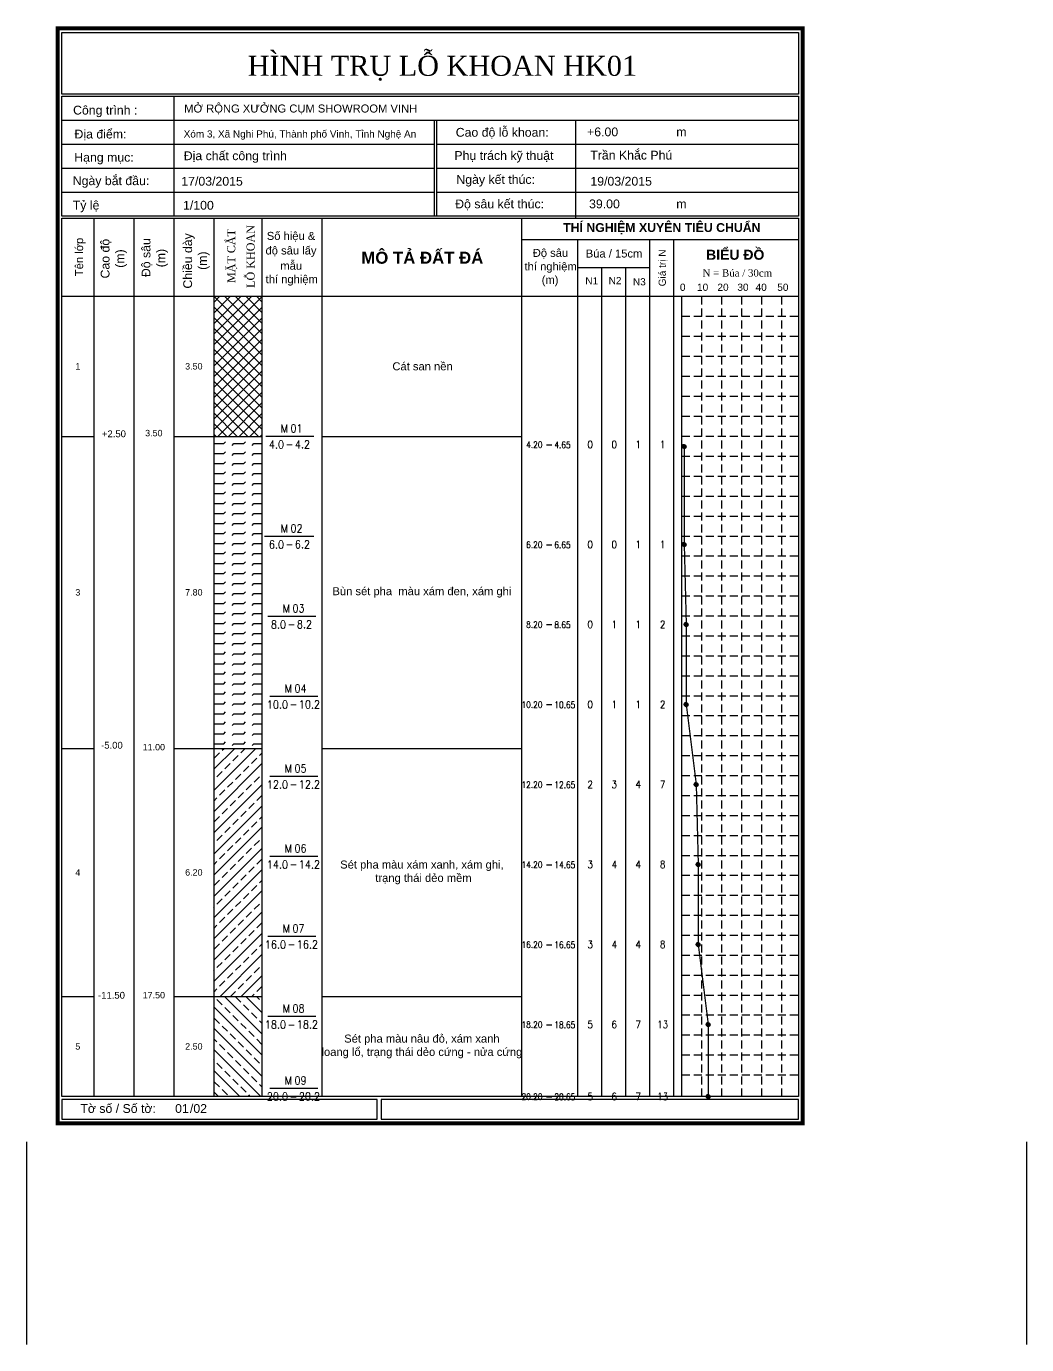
# Model space of a CAD drawing. Extents: x 66 to 2538, y 607 to 1038.
# Drawn here: x 1343.2 to 1593.2, y 609.8 to 939.3 of the extents above; entities that cross this region are included whole.
import ezdxf
from ezdxf.enums import TextEntityAlignment as Align

# ---------------------------------------------------------------- set-up
doc = ezdxf.new("R2010")
doc.units = 0
doc.header["$LTSCALE"] = 8
doc.header["$MEASUREMENT"] = 0
doc.linetypes.add('DASHED2', pattern=[0.375, 0.25, -0.125])
doc.layers.get('0').update_dxf_attribs({"linetype": 'CONTINUOUS'})
doc.layers.get('DEFPOINTS').update_dxf_attribs({"linetype": 'CONTINUOUS'})
for name, color, linetype in [('DUONG', 240, 'CONTINUOUS'), ('TEXT', 1, 'CONTINUOUS'), ('TO1', 2, 'CONTINUOUS')]:
    doc.layers.add(name, color=color, linetype=linetype)
doc.styles.add('ROMANS', font='romans.shx', dxfattribs={"width": 0.88, "height": 2})
doc.styles.get("Standard").update_dxf_attribs({"font": 'VNARIAL.ttf'})
doc.styles.add('VNARIAL', font='VNARIAL.ttf', dxfattribs={"height": 1.6})
doc.styles.add('VNARIALH', font='VHARIAL.ttf', dxfattribs={"height": 2.5})
doc.styles.add('VNTIMEH', font='VHTIME.ttf', dxfattribs={"height": 5})
doc.dimstyles.get("Standard").update_dxf_attribs({"dimtxt": 1.6, "dimasz": 0, "dimexe": 0.18, "dimexo": 0.0625, "dimgap": 0, "dimtad": 0, "dimtih": 1, "dimtoh": 1, "dimlfac": 0.1, "dimzin": 0, "dimdsep": 46, "dimtxsty": 'Standard', "dimblk1": 'NONE', "dimblk2": 'NONE', "dimsah": 1, "dimcen": 0, "dimse1": 1, "dimse2": 1, "dimsd1": 1, "dimsd2": 1, "dimclrd": 8, "dimclre": 8, "dimclrt": 6, "dimadec": 0, "dimazin": 0, "dimtfac": 1, "dimtdec": 4, "dimtofl": 0, "dimtmove": 0, "dimatfit": 3, "dimldrblk": 'NONE', "dimfxl": 1, "dimtolj": 1, "dimtzin": 0, "dimarcsym": 0})

# ---------------------------------------------------------------- blocks, each defined once
blk = doc.blocks.new('*D41')
at = {"layer": 'DEFPOINTS', "color": 0}
for p in [(1385.01, 871.82), (1385.01, 836.82), (1385.01, 836.82)]:
    blk.add_point(p, dxfattribs=at)
at = {"color": 6, "insert": (1385.01, 854.32), "char_height": 1.6, "attachment_point": 5}
blk.add_mtext('\\A1;3.50', dxfattribs=at)
blk = doc.blocks.new('_NONE')
at = {"color": 0, "linetype": 'ByBlock'}
blk.add_circle((0, 0), 0.25, dxfattribs=at)
blk = doc.blocks.new('Spt')
at = {"color": 6}
blk.add_line((6.16, 0), (7.52, 0), dxfattribs=at)
at = {"color": 6, "style": 'ROMANS', "width": 0.85}
blk.add_attdef('TU', text='', height=1.6, dxfattribs=at).set_placement((5.15, -0.01), align=Align.MIDDLE_RIGHT)
blk.add_attdef('DEN', text='', height=1.6, dxfattribs=at).set_placement((8.11, -0.04), align=Align.MIDDLE_LEFT)
at = {"color": 6, "style": 'ROMANS', "width": 0.88}
for tag, p in [('N1', (17.08, 0.05)), ('N2', (23.09, 0.05)), ('N3', (29.07, 0.05)), ('N', (35.18, 0.05))]:
    blk.add_attdef(tag, text='', height=1.8, dxfattribs=at).set_placement(p, align=Align.MIDDLE)
blk = doc.blocks.new('*D42')
at = {"layer": 'DEFPOINTS', "color": 0}
for p in [(1356.01, 871.82), (1356.01, 836.82), (1356.01, 836.82)]:
    blk.add_point(p, dxfattribs=at)
at = {"color": 6, "insert": (1356.01, 854.32), "char_height": 1.6, "attachment_point": 5}
blk.add_mtext('\\A1;1', dxfattribs=at)
blk = doc.blocks.new('*D43')
at = {"layer": 'DEFPOINTS', "color": 0}
for p in [(1356.01, 836.82), (1356.01, 836.82), (1356.01, 758.82)]:
    blk.add_point(p, dxfattribs=at)
at = {"color": 6, "insert": (1356.01, 797.82), "char_height": 1.6, "attachment_point": 5}
blk.add_mtext('\\A1;3', dxfattribs=at)
blk = doc.blocks.new('SAMPLE')
at = {"color": 1}
blk.add_line((-2, 0), (-14, 0), dxfattribs=at)
at = {"color": 6, "style": 'ROMANS', "width": 0.88}
for tag, p in [('SOHIEUMAU', (-7.85, 2)), ('DOSAUMAU2', (-6.76, -2))]:
    blk.add_attdef(tag, text='', height=2, dxfattribs=at).set_placement(p, align=Align.MIDDLE_LEFT)
blk.add_attdef('DOSAUMAU', text='', height=2, dxfattribs=at).set_placement((-9.48, -2.04), align=Align.MIDDLE_RIGHT)
at = {"layer": 'TO1', "color": 6, "style": 'ROMANS', "width": 0.88}
for s, p in [('M', (-9.38, 2)), ('-', (-8.08, -2))]:
    blk.add_text(s, height=2, dxfattribs=at).set_placement(p, align=Align.MIDDLE_CENTER)
blk = doc.blocks.new('*D44')
at = {"layer": 'DEFPOINTS', "color": 0}
for p in [(1385.01, 836.82), (1385.01, 758.82), (1385.01, 758.82)]:
    blk.add_point(p, dxfattribs=at)
at = {"color": 6, "insert": (1385.01, 797.82), "char_height": 1.6, "attachment_point": 5}
blk.add_mtext('\\A1;7.80', dxfattribs=at)
blk = doc.blocks.new('*D48')
at = {"layer": 'DEFPOINTS', "color": 0}
for p in [(1442.34, 871.82), (1442.01, 836.82), (1442.01, 836.82)]:
    blk.add_point(p, dxfattribs=at)
at = {"color": 6, "insert": (1442.17, 854.32), "char_height": 2, "attachment_point": 5}
blk.add_mtext('\\A1;C¸t san nÒn', dxfattribs=at)
blk = doc.blocks.new('*D49')
at = {"layer": 'DEFPOINTS', "color": 0}
for p in [(1442.01, 836.82), (1442.01, 758.82), (1442.01, 758.82)]:
    blk.add_point(p, dxfattribs=at)
at = {"color": 6, "insert": (1442.01, 797.82), "char_height": 2, "attachment_point": 5}
blk.add_mtext('\\A1;Bïn sÐt pha  mµu x¸m ®en, x¸m ghi', dxfattribs=at)
blk = doc.blocks.new('*D50')
at = {"layer": 'DEFPOINTS', "color": 0}
for p in [(1442.01, 758.82), (1442.01, 696.82), (1442.01, 696.82)]:
    blk.add_point(p, dxfattribs=at)
at = {"color": 6, "insert": (1442.01, 727.82), "char_height": 2, "attachment_point": 5}
blk.add_mtext('\\A1;SÐt pha mµu x¸m xanh, x¸m ghi,\\P tr¹ng th¸i dÎo mÒm', dxfattribs=at)
blk = doc.blocks.new('*D51')
at = {"layer": 'DEFPOINTS', "color": 0}
for p in [(1356.01, 758.82), (1356.01, 758.82), (1356.01, 696.82)]:
    blk.add_point(p, dxfattribs=at)
at = {"color": 6, "insert": (1356.01, 727.82), "char_height": 1.6, "attachment_point": 5}
blk.add_mtext('\\A1;4', dxfattribs=at)
blk = doc.blocks.new('*D52')
at = {"layer": 'DEFPOINTS', "color": 0}
for p in [(1385.01, 758.82), (1385.01, 696.82), (1385.01, 696.82)]:
    blk.add_point(p, dxfattribs=at)
at = {"color": 6, "insert": (1385.01, 727.82), "char_height": 1.6, "attachment_point": 5}
blk.add_mtext('\\A1;6.20', dxfattribs=at)
blk = doc.blocks.new('*D53')
at = {"layer": 'DEFPOINTS', "color": 0}
for p in [(1374.86, 837.5), (1375.01, 837.82), (1375.09, 837.79)]:
    blk.add_point(p, dxfattribs=at)
at = {"color": 6, "insert": (1375.01, 837.63), "char_height": 1.6, "attachment_point": 5}
blk.add_mtext('\\A1;3.50', dxfattribs=at)
blk = doc.blocks.new('*D55')
at = {"layer": 'DEFPOINTS', "color": 0}
for p in [(1374.86, 759), (1375.01, 759.32), (1375.09, 759.29)]:
    blk.add_point(p, dxfattribs=at)
at = {"color": 6, "insert": (1375.01, 759.13), "char_height": 1.6, "attachment_point": 5}
blk.add_mtext('\\A1;11.00', dxfattribs=at)
blk = doc.blocks.new('*D56')
at = {"layer": 'DEFPOINTS', "color": 0}
for p in [(1374.86, 697), (1375.01, 697.32), (1375.09, 697.29)]:
    blk.add_point(p, dxfattribs=at)
at = {"color": 6, "insert": (1375.01, 697.13), "char_height": 1.6, "attachment_point": 5}
blk.add_mtext('\\A1;17.50', dxfattribs=at)
blk = doc.blocks.new('*D57')
at = {"layer": 'DEFPOINTS', "color": 0}
for p in [(1385.01, 696.82), (1385.01, 671.82), (1385.01, 671.82)]:
    blk.add_point(p, dxfattribs=at)
at = {"color": 6, "insert": (1385.01, 684.32), "char_height": 1.6, "attachment_point": 5}
blk.add_mtext('\\A1;2.50', dxfattribs=at)
blk = doc.blocks.new('*D70')
at = {"layer": 'DEFPOINTS', "color": 0}
for p in [(1356.01, 696.82), (1356.01, 696.82), (1356.01, 671.82)]:
    blk.add_point(p, dxfattribs=at)
at = {"color": 6, "insert": (1356.01, 684.32), "char_height": 1.6, "attachment_point": 5}
blk.add_mtext('\\A1;5', dxfattribs=at)
blk = doc.blocks.new('*D72')
at = {"layer": 'DEFPOINTS', "color": 0}
for p in [(1442.01, 696.82), (1442.01, 671.81), (1442.01, 671.81)]:
    blk.add_point(p, dxfattribs=at)
at = {"color": 6, "insert": (1442.01, 684.32), "char_height": 2, "attachment_point": 5}
blk.add_mtext('\\A1;SÐt pha mµu n©u ®á, x¸m xanh \\Ploang læ, tr¹ng th¸i dÎo cøng - nöa cøng', dxfattribs=at)

msp = doc.modelspace()

# ---------------------------------------------------------------- hatches: boundary and pattern name
h = msp.add_hatch()
h.set_pattern_fill('ANSI31', color=1, scale=0.005, style=0)
h.set_pattern_definition([(45, (1009.5048829, -15.4351412), (-0.00044194173824, 0.00044194173824), [])])
h.paths.add_polyline_path([(1507.068, 834.288, 1), (1508.034, 834.288, 1)])
h.paths.add_polyline_path([(1507.783, 834.3, -1), (1507.31, 834.3, -1)], flags=16)
h = msp.add_hatch()
h.set_pattern_fill('ANSI31', color=1, scale=0.005, style=0)
h.set_pattern_definition([(45, (1009.5048829, -39.9351412), (-0.00044194173824, 0.00044194173824), [])])
h.paths.add_polyline_path([(1507.068, 809.788, 1), (1508.034, 809.788, 1)])
h.paths.add_polyline_path([(1507.783, 809.8, -1), (1507.31, 809.8, -1)], flags=16)
h = msp.add_hatch()
h.set_pattern_fill('ANSI31', color=1, scale=0.005, style=0)
h.set_pattern_definition([(45, (1010.0048829, -59.9351412), (-0.00044194173824, 0.00044194173824), [])])
h.paths.add_polyline_path([(1507.568, 789.788, 1), (1508.534, 789.788, 1)])
h.paths.add_polyline_path([(1508.283, 789.8, -1), (1507.81, 789.8, -1)], flags=16)
h = msp.add_hatch()
h.set_pattern_fill('ANSI31', color=1, scale=0.005, style=0)
h.set_pattern_definition([(45, (1010.0048829, -79.9351412), (-0.00044194173824, 0.00044194173824), [])])
h.paths.add_polyline_path([(1507.568, 769.788, 1), (1508.534, 769.788, 1)])
h.paths.add_polyline_path([(1508.283, 769.8, -1), (1507.81, 769.8, -1)], flags=16)
h = msp.add_hatch()
h.set_pattern_fill('ANSI31', color=1, scale=0.005, style=0)
h.set_pattern_definition([(45, (1012.5048829, -99.9351412), (-0.00044194173824, 0.00044194173824), [])])
h.paths.add_polyline_path([(1510.068, 749.788, 1), (1511.034, 749.788, 1)])
h.paths.add_polyline_path([(1510.783, 749.8, -1), (1510.31, 749.8, -1)], flags=16)
h = msp.add_hatch()
h.set_pattern_fill('ANSI31', color=1, scale=0.005, style=0)
h.set_pattern_definition([(45, (1013.0048829, -119.9351412), (-0.00044194173824, 0.00044194173824), [])])
h.paths.add_polyline_path([(1510.568, 729.788, 1), (1511.534, 729.788, 1)])
h.paths.add_polyline_path([(1511.283, 729.8, -1), (1510.81, 729.8, -1)], flags=16)
h = msp.add_hatch()
h.set_pattern_fill('ANSI31', color=1, scale=0.005, style=0)
h.set_pattern_definition([(45, (1013.0048829, -139.9351412), (-0.00044194173824, 0.00044194173824), [])])
h.paths.add_polyline_path([(1510.568, 709.788, 1), (1511.534, 709.788, 1)])
h.paths.add_polyline_path([(1511.283, 709.8, -1), (1510.81, 709.8, -1)], flags=16)
h = msp.add_hatch()
h.set_pattern_fill('ANSI31', color=1, scale=0.005, style=0)
h.set_pattern_definition([(45, (1015.5048829, -159.9351412), (-0.00044194173824, 0.00044194173824), [])])
h.paths.add_polyline_path([(1513.068, 689.788, 1), (1514.034, 689.788, 1)])
h.paths.add_polyline_path([(1513.783, 689.8, -1), (1513.31, 689.8, -1)], flags=16)
h = msp.add_hatch()
h.set_pattern_fill('ANSI31', color=1, scale=0.005, style=0)
h.set_pattern_definition([(45, (1015.5048829, -177.9351412), (-0.00044194173824, 0.00044194173824), [])])
h.paths.add_polyline_path([(1513.068, 671.788, 1), (1514.034, 671.788, 1)])
h.paths.add_polyline_path([(1513.783, 671.8, -1), (1513.31, 671.8, -1)], flags=16)
at = {"layer": 'DUONG'}
h = msp.add_hatch(dxfattribs=at)
h.set_pattern_fill('ANSI37', color=1, scale=15, style=0)
h.paths.add_polyline_path([(1390.009, 836.823), (1402.009, 836.823), (1402.009, 871.823), (1390.009, 871.823)])
h = msp.add_hatch(dxfattribs=at)
h.set_pattern_fill('FLEX', color=1, scale=10, style=0)
h.paths.add_polyline_path([(1402.009, 836.823), (1390.009, 836.823), (1390.009, 758.823), (1402.009, 758.823)])
h = msp.add_hatch(dxfattribs=at)
h.set_pattern_fill('ANSI33', color=1, scale=15, style=0)
h.paths.add_polyline_path([(1402.009, 758.823), (1390.009, 758.823), (1390.009, 696.823), (1402.009, 696.823)])
h = msp.add_hatch(dxfattribs=at)
h.set_pattern_fill('ANSI33', color=1, scale=15, angle=90, style=0)
h.paths.add_polyline_path([(1390.009, 671.818), (1402.009, 671.817), (1402.009, 696.823), (1390.009, 696.823)])

# ---------------------------------------------------------------- linework, layer by layer
at = {"color": 5, "linetype": 'Continuous'}
for p, q in [((1352.009, 915.823), (1445.7, 915.823)), ((1352.009, 915.823), (1445.7, 915.823)), ((1445.7, 915.823), (1536.152, 915.823)), ((1445.7, 915.823), (1536.152, 915.823)), ((1352.009, 909.823), (1445.2, 909.823)), ((1352.009, 909.823), (1445.2, 909.823)), ((1445.7, 909.823), (1536.152, 909.823)), ((1445.7, 909.823), (1536.152, 909.823)), ((1352.009, 903.823), (1445.2, 903.823)), ((1352.009, 903.823), (1445.2, 903.823)), ((1445.7, 903.823), (1536.152, 903.823)), ((1445.7, 903.823), (1536.152, 903.823)), ((1352.009, 897.823), (1445.2, 897.823)), ((1352.009, 897.823), (1445.2, 897.823)), ((1445.7, 897.823), (1536.152, 897.823)), ((1445.7, 897.823), (1536.152, 897.823))]:
    msp.add_line(p, q, dxfattribs=at)
at = {"color": 5}
for p, q in [((1445.2, 891.823), (1445.2, 915.823)), ((1445.2, 891.823), (1445.2, 915.823)), ((1445.7, 891.823), (1445.7, 915.823)), ((1445.7, 891.823), (1445.7, 915.823)), ((1480.512, 891.323), (1480.512, 915.823)), ((1480.512, 891.323), (1480.512, 915.823)), ((1467.009, 671.799), (1467.009, 891.323)), ((1467.009, 671.799), (1467.009, 891.323)), ((1467.009, 886.023), (1536.152, 886.023)), ((1467.009, 886.023), (1536.152, 886.023)), ((1481.009, 671.799), (1481.009, 886.023)), ((1481.009, 671.799), (1481.009, 886.023)), ((1499.009, 671.799), (1499.009, 886.023)), ((1499.009, 671.799), (1499.009, 886.023)), ((1505.009, 671.799), (1505.009, 886.023)), ((1505.009, 671.799), (1505.009, 886.023)), ((1481.009, 879.023), (1499.009, 879.023)), ((1481.009, 879.023), (1499.009, 879.023)), ((1487.009, 671.799), (1487.009, 879.023)), ((1487.009, 671.799), (1487.009, 879.023)), ((1493.009, 671.799), (1493.009, 879.023)), ((1493.009, 671.799), (1493.009, 879.023)), ((1352.009, 871.823), (1536.152, 871.823)), ((1352.009, 871.823), (1536.152, 871.823)), ((1507.009, 671.799), (1507.009, 871.823)), ((1507.009, 671.799), (1507.009, 871.823)), ((1352.009, 836.823), (1360.009, 836.823)), ((1380.009, 836.823), (1402.009, 836.823)), ((1417.009, 836.823), (1467.009, 836.823)), ((1352.009, 758.823), (1360.009, 758.823)), ((1380.009, 758.823), (1402.009, 758.823)), ((1417.009, 758.823), (1467.009, 758.823)), ((1352.009, 696.823), (1360.009, 696.823)), ((1380.009, 696.823), (1402.009, 696.823)), ((1417.009, 696.823), (1467.009, 696.823))]:
    msp.add_line(p, q, dxfattribs=at)
at = {"color": 3, "linetype": 'DASHED2'}
for p, q in [((1512.009, 671.799), (1512.009, 871.823)), ((1512.009, 671.799), (1512.009, 871.823)), ((1517.009, 671.799), (1517.009, 871.823)), ((1517.009, 671.799), (1517.009, 871.823)), ((1522.009, 671.799), (1522.009, 871.823)), ((1522.009, 671.799), (1522.009, 871.823)), ((1527.009, 671.799), (1527.009, 871.823)), ((1527.009, 671.799), (1527.009, 871.823)), ((1532.009, 671.799), (1532.009, 871.823)), ((1532.009, 671.799), (1532.009, 871.823)), ((1507.009, 866.876), (1536.152, 866.876)), ((1507.009, 866.876), (1536.152, 866.876)), ((1507.009, 861.876), (1536.152, 861.876)), ((1507.009, 861.876), (1536.152, 861.876)), ((1507.009, 856.876), (1536.152, 856.876)), ((1507.009, 856.876), (1536.152, 856.876)), ((1507.009, 851.876), (1536.152, 851.876)), ((1507.009, 851.876), (1536.152, 851.876)), ((1507.009, 846.876), (1536.152, 846.876)), ((1507.009, 846.876), (1536.152, 846.876)), ((1507.009, 841.876), (1536.152, 841.876)), ((1507.009, 841.876), (1536.152, 841.876)), ((1507.009, 836.876), (1536.152, 836.876)), ((1507.009, 836.876), (1536.152, 836.876)), ((1507.009, 831.876), (1536.152, 831.876)), ((1507.009, 831.876), (1536.152, 831.876)), ((1507.009, 826.876), (1536.152, 826.876)), ((1507.009, 826.876), (1536.152, 826.876)), ((1507.009, 821.876), (1536.152, 821.876)), ((1507.009, 821.876), (1536.152, 821.876)), ((1507.009, 816.876), (1536.152, 816.876)), ((1507.009, 816.876), (1536.152, 816.876)), ((1507.009, 811.876), (1536.152, 811.876)), ((1507.009, 811.876), (1536.152, 811.876)), ((1507.009, 806.928), (1536.152, 806.928)), ((1507.009, 806.928), (1536.152, 806.928)), ((1507.009, 801.928), (1536.152, 801.928)), ((1507.009, 801.928), (1536.152, 801.928)), ((1507.009, 796.928), (1536.152, 796.928)), ((1507.009, 796.928), (1536.152, 796.928)), ((1507.009, 791.928), (1536.152, 791.928)), ((1507.009, 791.928), (1536.152, 791.928)), ((1507.009, 786.981), (1536.152, 786.981)), ((1507.009, 786.981), (1536.152, 786.981)), ((1507.009, 781.981), (1536.152, 781.981)), ((1507.009, 781.981), (1536.152, 781.981)), ((1507.009, 776.981), (1536.152, 776.981)), ((1507.009, 776.981), (1536.152, 776.981)), ((1507.009, 771.981), (1536.152, 771.981)), ((1507.009, 771.981), (1536.152, 771.981)), ((1507.009, 767.033), (1536.152, 767.033)), ((1507.009, 767.033), (1536.152, 767.033)), ((1507.009, 762.033), (1536.152, 762.033)), ((1507.009, 762.033), (1536.152, 762.033)), ((1507.009, 757.033), (1536.152, 757.033)), ((1507.009, 757.033), (1536.152, 757.033)), ((1507.009, 752.033), (1536.152, 752.033)), ((1507.009, 752.033), (1536.152, 752.033)), ((1507.009, 747.085), (1536.152, 747.085)), ((1507.009, 747.085), (1536.152, 747.085)), ((1507.009, 742.085), (1536.152, 742.085)), ((1507.009, 742.085), (1536.152, 742.085)), ((1507.009, 737.085), (1536.152, 737.085)), ((1507.009, 737.085), (1536.152, 737.085)), ((1507.009, 732.085), (1536.152, 732.085)), ((1507.009, 732.085), (1536.152, 732.085)), ((1507.009, 727.138), (1536.152, 727.138)), ((1507.009, 727.138), (1536.152, 727.138)), ((1507.009, 722.138), (1536.152, 722.138)), ((1507.009, 722.138), (1536.152, 722.138)), ((1507.009, 717.138), (1536.152, 717.138)), ((1507.009, 717.138), (1536.152, 717.138)), ((1507.009, 712.138), (1536.152, 712.138)), ((1507.009, 712.138), (1536.152, 712.138)), ((1507.009, 707.138), (1536.152, 707.138)), ((1507.009, 707.138), (1536.152, 707.138)), ((1507.009, 702.138), (1536.152, 702.138)), ((1507.009, 702.138), (1536.152, 702.138)), ((1507.009, 697.138), (1536.152, 697.138)), ((1507.009, 697.138), (1536.152, 697.138)), ((1507.009, 692.19), (1536.152, 692.19)), ((1507.009, 692.19), (1536.152, 692.19)), ((1507.009, 687.19), (1536.152, 687.19)), ((1507.009, 687.19), (1536.152, 687.19)), ((1507.009, 682.19), (1536.152, 682.19)), ((1507.009, 682.19), (1536.152, 682.19)), ((1507.009, 677.19), (1536.152, 677.19)), ((1507.009, 677.19), (1536.152, 677.19))]:
    msp.add_line(p, q, dxfattribs=at)
at = {"color": 8}
for p, q in [((1343.152, 660.473), (1343.152, 609.784)), ((1343.152, 660.473), (1343.152, 609.784)), ((1593.152, 660.473), (1593.152, 609.784)), ((1593.152, 660.473), (1593.152, 609.784))]:
    msp.add_line(p, q, dxfattribs=at)
at = {"color": 1, "const_width": 1}
msp.add_lwpolyline([(1351, 665.141), (1537.152, 665.141), (1537.152, 938.805), (1351, 938.805)], close=True, dxfattribs=at)
msp.add_lwpolyline([(1351, 665.141), (1537.152, 665.141), (1537.152, 938.805), (1351, 938.805)], close=True, dxfattribs=at)
at = {"color": 5}
for points in [[(1352.009, 937.805), (1536.152, 937.805), (1536.152, 922.323), (1352.009, 922.323)], [(1352.009, 937.805), (1536.152, 937.805), (1536.152, 922.323), (1352.009, 922.323)], [(1352.009, 921.823), (1536.152, 921.823), (1536.152, 891.823), (1352.009, 891.823)], [(1352.009, 921.823), (1536.152, 921.823), (1536.152, 891.823), (1352.009, 891.823)], [(1352.009, 891.323), (1536.152, 891.323), (1536.152, 671.799), (1352.009, 671.823)], [(1352.009, 891.323), (1536.152, 891.323), (1536.152, 671.799), (1352.009, 671.823)], [(1352.009, 666.141), (1430.848, 666.141), (1430.848, 671.099), (1352.009, 671.099)], [(1352.009, 666.141), (1430.848, 666.141), (1430.848, 671.099), (1352.009, 671.099)], [(1431.848, 666.141), (1536.152, 666.141), (1536.152, 671.099), (1431.848, 671.099)], [(1431.848, 666.141), (1536.152, 666.141), (1536.152, 671.099), (1431.848, 671.099)]]:
    msp.add_lwpolyline(points, close=True, dxfattribs=at)
for points in [[(1380.009, 921.823), (1380.009, 891.823)], [(1380.009, 921.823), (1380.009, 891.823)], [(1360.009, 891.323), (1360.009, 671.822)], [(1360.009, 891.323), (1360.009, 671.822)], [(1370.009, 891.323), (1370.009, 671.821)], [(1370.009, 891.323), (1370.009, 671.821)], [(1380.009, 891.323), (1380.009, 671.82)], [(1380.009, 891.323), (1380.009, 671.82)], [(1390.009, 891.323), (1390.009, 671.818)], [(1390.009, 891.323), (1390.009, 671.818)], [(1402.009, 891.323), (1402.009, 671.817)], [(1417.009, 891.323), (1417.009, 671.815)], [(1417.009, 891.323), (1417.009, 671.815)]]:
    msp.add_lwpolyline(points, dxfattribs=at)
at = {"color": 1}
for centre, radius in [((1507.551, 834.288), 0.483), ((1507.547, 834.3), 0.237), ((1507.551, 809.788), 0.483), ((1507.547, 809.8), 0.237), ((1508.051, 789.788), 0.483), ((1508.047, 789.8), 0.237), ((1508.051, 769.788), 0.483), ((1508.047, 769.8), 0.237), ((1510.551, 749.788), 0.483), ((1510.547, 749.8), 0.237), ((1511.051, 729.788), 0.483), ((1511.047, 729.8), 0.237), ((1511.051, 709.788), 0.483), ((1511.047, 709.8), 0.237), ((1513.551, 689.788), 0.483), ((1513.547, 689.8), 0.237), ((1513.551, 671.788), 0.483), ((1513.547, 671.8), 0.237)]:
    msp.add_circle(centre, radius, dxfattribs=at)
for p in [(1507.547, 834.3), (1507.547, 809.8), (1508.047, 789.8), (1508.047, 769.8), (1510.547, 749.8), (1511.047, 729.8), (1511.047, 709.8), (1513.547, 689.8), (1513.547, 671.8)]:
    msp.add_point(p, dxfattribs=at)
at = {"layer": 'DUONG', "color": 1}
for p, q in [((1507.547, 834.3), (1507.547, 809.8)), ((1415.009, 811.823), (1402.652, 811.823)), ((1507.547, 809.8), (1508.047, 789.8)), ((1508.047, 789.8), (1508.047, 769.8)), ((1508.047, 769.8), (1510.547, 749.8)), ((1510.547, 749.8), (1511.047, 729.8)), ((1511.047, 729.8), (1511.047, 709.8)), ((1511.047, 709.8), (1513.547, 689.8)), ((1513.547, 689.8), (1513.547, 671.8))]:
    msp.add_line(p, q, dxfattribs=at)

# ---------------------------------------------------------------- block references
at = {"color": 1}
for name, p, values in [('SAMPLE', (1417.009, 836.823), {'SOHIEUMAU': '01', 'DOSAUMAU': '4.0', 'DOSAUMAU2': '4.2'}), ('Spt', (1466.999, 834.732), {'TU': '4.20', 'DEN': '4.65', 'N1': '0', 'N2': '0', 'N3': '1', 'N': '1'}), ('SAMPLE', (1417.009, 811.823), {'SOHIEUMAU': '02', 'DOSAUMAU': '6.0', 'DOSAUMAU2': '6.2'}), ('Spt', (1466.999, 809.732), {'TU': '6.20', 'DEN': '6.65', 'N1': '0', 'N2': '0', 'N3': '1', 'N': '1'}), ('SAMPLE', (1417.509, 791.823), {'SOHIEUMAU': '03', 'DOSAUMAU': '8.0', 'DOSAUMAU2': '8.2'}), ('Spt', (1466.999, 789.759), {'TU': '8.20', 'DEN': '8.65', 'N1': '0', 'N2': '1', 'N3': '1', 'N': '2'}), ('SAMPLE', (1418.009, 771.823), {'SOHIEUMAU': '04', 'DOSAUMAU': '10.0', 'DOSAUMAU2': '10.2'}), ('Spt', (1466.999, 769.759), {'TU': '10.20', 'DEN': '10.65', 'N1': '0', 'N2': '1', 'N3': '1', 'N': '2'}), ('SAMPLE', (1418.009, 751.823), {'SOHIEUMAU': '05', 'DOSAUMAU': '12.0', 'DOSAUMAU2': '12.2'}), ('Spt', (1466.999, 749.759), {'TU': '12.20', 'DEN': '12.65', 'N1': '2', 'N2': '3', 'N3': '4', 'N': '7'}), ('SAMPLE', (1418.009, 731.823), {'SOHIEUMAU': '06', 'DOSAUMAU': '14.0', 'DOSAUMAU2': '14.2'}), ('Spt', (1466.999, 729.759), {'TU': '14.20', 'DEN': '14.65', 'N1': '3', 'N2': '4', 'N3': '4', 'N': '8'}), ('SAMPLE', (1417.509, 711.823), {'SOHIEUMAU': '07', 'DOSAUMAU': '16.0', 'DOSAUMAU2': '16.2'}), ('Spt', (1466.999, 709.759), {'TU': '16.20', 'DEN': '16.65', 'N1': '3', 'N2': '4', 'N3': '4', 'N': '8'}), ('SAMPLE', (1417.509, 691.823), {'SOHIEUMAU': '08', 'DOSAUMAU': '18.0', 'DOSAUMAU2': '18.2'}), ('Spt', (1466.999, 689.759), {'TU': '18.20', 'DEN': '18.65', 'N1': '5', 'N2': '6', 'N3': '7', 'N': '13'}), ('SAMPLE', (1418.009, 673.823), {'SOHIEUMAU': '09', 'DOSAUMAU': '20.0', 'DOSAUMAU2': '20.2'}), ('Spt', (1466.999, 671.759), {'TU': '20.20', 'DEN': '20.65', 'N1': '5', 'N2': '6', 'N3': '7', 'N': '13'})]:
    msp.add_blockref(name, p, dxfattribs=at).add_auto_attribs(values)

# ---------------------------------------------------------------- texts
for s, height, style, p in [('h×nh trô Lç khoan HK01', 5, 'VNTIMEH', (1398.464, 926.945)), ('C«ng tr×nh :', 2.2, 'VNARIAL', (1354.826, 917.266)), ('C«ng tr×nh :', 2.2, 'VNARIAL', (1354.826, 917.266)), ('§Þa ®iÓm:', 2.2, 'VNARIAL', (1355.178, 911.283)), ('Cao ®é lç khoan:', 2.2, 'VNARIAL', (1450.469, 911.721)), ('H¹ng môc:', 2.2, 'VNARIAL', (1355.125, 905.48)), ('Phô tr¸ch kü thuËt', 2.2, 'VNARIAL', (1450.125, 905.928)), ('Ngµy b¾t ®Çu:', 2.2, 'VNARIAL', (1354.744, 899.623)), ('Ngµy kÕt thóc:', 2.2, 'VNARIAL', (1450.625, 899.928)), ('Tû lÖ ', 2.2, 'VNARIAL', (1354.749, 893.512)), ('§é s©u kÕt thóc:', 2.2, 'VNARIAL', (1450.33, 893.827)), ('Sè hiÖu & ', 2, 'VNARIAL', (1403.246, 885.933)), ('Sè hiÖu & ', 2, 'VNARIAL', (1403.246, 885.933)), ('®é s©u lÊy ', 2, 'VNARIAL', (1402.932, 882.285)), ('®é s©u lÊy ', 2, 'VNARIAL', (1402.932, 882.285)), ('§é s©u ', 2, 'VNARIAL', (1469.722, 881.686)), ('§é s©u ', 2, 'VNARIAL', (1469.722, 881.686)), ('Bóa / 15cm', 2, 'VNARIAL', (1482.971, 881.527)), ('Bóa / 15cm', 2, 'VNARIAL', (1482.971, 881.527)), ('mÉu', 2, 'VNARIAL', (1406.626, 878.484)), ('mÉu', 2, 'VNARIAL', (1406.626, 878.484)), ('thÝ nghiÖm', 2, 'VNARIAL', (1467.668, 878.309)), ('thÝ nghiÖm', 2, 'VNARIAL', (1467.668, 878.309)), ('thÝ nghiÖm', 2, 'VNARIAL', (1402.956, 875.107)), ('thÝ nghiÖm', 2, 'VNARIAL', (1402.956, 875.107)), ('(m)', 2, 'VNARIAL', (1471.954, 874.942)), ('(m)', 2, 'VNARIAL', (1471.954, 874.942)), ('N1', 1.8, 'VNARIAL', (1482.855, 874.793)), ('N1', 1.8, 'VNARIAL', (1482.855, 874.793)), ('N2', 1.8, 'VNARIAL', (1488.675, 874.855)), ('N2', 1.8, 'VNARIAL', (1488.675, 874.855)), ('N3', 1.8, 'VNARIAL', (1494.742, 874.556)), ('N3', 1.8, 'VNARIAL', (1494.742, 874.556)), ('Tê sè / Sè tê: ', 2.2, 'VNARIAL', (1356.638, 667.708)), ('Tê sè / Sè tê: ', 2.2, 'VNARIAL', (1356.638, 667.708)), ('/02', 2.2, 'VNARIAL', (1384.031, 667.708))]:
    msp.add_text(s, height=height, dxfattribs=dict(at, style=style)).set_placement(p)
at = {"color": 1, "style": 'VNARIAL'}
msp.add_text('Xãm 3, X· Nghi Phó, Thµnh phè Vinh, TØnh NghÖ An', height=1.782, dxfattribs=at).set_placement((1382.472, 910.99), align=Align.BOTTOM_LEFT)
at = {"color": 1}
for s, height, style, p in [('ChiÒu dµy ', 2.2, 'VNARIAL', (1384.565, 873.753)), ('ChiÒu dµy ', 2.2, 'VNARIAL', (1384.565, 873.753)), ('mÆt c¾t ', 2, 'VNTIMEH', (1395.349, 875.14)), ('mÆt c¾t ', 2, 'VNTIMEH', (1395.349, 875.14)), ('lç khoan', 2, 'VNTIMEH', (1400.183, 873.937)), ('lç khoan', 2, 'VNTIMEH', (1400.183, 873.937)), ('Tªn líp', 2, 'VNARIAL', (1357.344, 876.867)), ('Tªn líp', 2, 'VNARIAL', (1357.344, 876.867)), ('Cao ®é ', 2.2, 'VNARIAL', (1363.925, 876.29)), ('Cao ®é ', 2.2, 'VNARIAL', (1363.925, 876.29)), ('(m)', 2.2, 'VNARIAL', (1367.629, 878.962)), ('(m)', 2.2, 'VNARIAL', (1367.629, 878.962)), ('§é s©u ', 2.2, 'VNARIAL', (1374.156, 876.625)), ('§é s©u ', 2.2, 'VNARIAL', (1374.156, 876.625)), ('(m)', 2.2, 'VNARIAL', (1377.86, 879.08)), ('(m)', 2.2, 'VNARIAL', (1377.86, 879.08)), ('Gi¸ trÞ N', 1.8, 'VNARIAL', (1502.974, 874.319)), ('Gi¸ trÞ N', 1.8, 'VNARIAL', (1502.974, 874.319)), ('(m)', 2.2, 'VNARIAL', (1388.269, 878.431)), ('(m)', 2.2, 'VNARIAL', (1388.269, 878.431))]:
    msp.add_text(s, height=height, rotation=90, dxfattribs=dict(at, style=style)).set_placement(p)
for s, insert, char_height, width, attachment_point, style in [('\\f.VnArialH|b1|i0|c0|p34;thÝ nghiÖm xuyªn tiªu chuÈn', (1501.978, 888.731), 2.2, 50.79092, 5, 'VNARIAL'), ('\\f.VnArialH|b1|i0|c0|p34;thÝ nghiÖm xuyªn tiªu chuÈn', (1501.978, 888.731), 2.2, 50.79092, 5, 'VNARIAL'), ('\\f.VnArialH|b1|i0|c0|p34;M« t¶ ®Êt ®¸', (1442.112, 881.454), 3, 39.7313, 5, 'VNARIALH'), ('\\f.VnArialH|b1|i0|c0|p34;M« t¶ ®Êt ®¸', (1442.112, 881.454), 3, 39.7313, 5, 'VNARIALH'), ('\\f.VnArialH|b1|i0|c0|p34;biÓu ®å', (1520.324, 882.201), 2.5, 17.3794, 5, 'VNARIAL'), ('\\f.VnArialH|b1|i0|c0|p34;biÓu ®å', (1520.324, 882.201), 2.5, 17.3794, 5, 'VNARIAL'), ('\\f.VnTime|b0|i0|c0|p34;N = Bóa / 30cm', (1529.543, 877.654), 1.8, 18.7686, 6, 'VNTIMEH'), ('\\f.VnTime|b0|i0|c0|p34;N = Bóa / 30cm', (1529.543, 877.654), 1.8, 18.7686, 6, 'VNTIMEH'), ('0', (1507.191, 874.08), 1.8, 2.31179, 5, 'VNARIAL'), ('0', (1507.191, 874.08), 1.8, 2.31179, 5, 'VNARIAL'), ('10', (1512.176, 874.08), 1.8, 2.3118, 5, 'VNARIAL'), ('10', (1512.176, 874.08), 1.8, 2.3118, 5, 'VNARIAL'), ('20', (1517.271, 874.08), 1.8, 2.3118, 5, 'VNARIAL'), ('20', (1517.271, 874.08), 1.8, 2.3118, 5, 'VNARIAL'), ('30', (1522.256, 874.08), 1.8, 2.3118, 5, 'VNARIAL'), ('30', (1522.256, 874.08), 1.8, 2.3118, 5, 'VNARIAL'), ('40', (1526.809, 874.08), 1.8, 2.3118, 5, 'VNARIAL'), ('40', (1526.809, 874.08), 1.8, 2.3118, 5, 'VNARIAL'), ('50', (1532.228, 874.08), 1.8, 2.3118, 5, 'VNARIAL'), ('50', (1532.228, 874.08), 1.8, 2.3118, 5, 'VNARIAL')]:
    msp.add_mtext(s, dxfattribs=dict(at, insert=insert, char_height=char_height, width=width, attachment_point=attachment_point, style=style))
at = {"layer": 'TEXT', "color": 1}
for s, height, style, p in [('më réng x\xadëng côm showroom vinh', 2, 'VNARIALH', (1382.599, 917.17)), ('+6.00', 2.2, 'VNARIAL', (1483.29, 911.17)), ('m', 2.2, 'VNARIAL', (1505.592, 911.17)), ('§Þa chÊt c«ng tr×nh', 2.2, 'VNARIAL', (1382.488, 905.197)), ('TrÇn Kh¾c Phó', 2.2, 'VNARIAL', (1484.092, 905.353)), ('17/03/2015', 2.2, 'VNARIAL', (1381.872, 898.823)), ('19/03/2015', 2.2, 'VNARIAL', (1484.119, 898.823)), ('1/100', 2.2, 'VNARIAL', (1382.308, 892.823)), ('39.00', 2.2, 'VNARIAL', (1483.79, 893.17)), ('m', 2.2, 'VNARIAL', (1505.592, 893.17)), ('m', 2.2, 'VNARIAL', (1505.592, 893.17)), ('01', 2.2, 'VNARIAL', (1380.324, 667.05))]:
    msp.add_text(s, height=height, dxfattribs=dict(at, style=style)).set_placement(p, align=Align.BOTTOM_LEFT)
at = {"layer": 'TO1', "color": 6, "style": 'VNARIAL'}
for s, p in [('+2.50', (1365.034, 837.456)), ('-5.00', (1364.534, 759.616)), ('-11.50', (1364.427, 697.114))]:
    msp.add_text(s, height=1.7, dxfattribs=at).set_placement(p, align=Align.MIDDLE_CENTER)

# ---------------------------------------------------------------- dimensions: what is measured, and where the dimension line sits
at = {"color": 2}
for p1, p2, text, picture, middle in [((1356.009, 871.823), (1356.009, 836.823), '1', '*D42', (1356.009, 854.323)), ((1356.009, 758.823), (1356.009, 836.823), '3', '*D43', (1356.009, 797.823)), ((1356.009, 696.823), (1356.009, 758.823), '4', '*D51', (1356.009, 727.823)), ((1356.008, 671.823), (1356.009, 696.823), '5', '*D70', (1356.009, 684.323))]:
    dim = msp.add_aligned_dim(p1=p1, p2=p2, distance=0, text=text, dimstyle='Standard', dxfattribs=at)
    dim.commit()
    dim.dimension.update_dxf_attribs({"geometry": picture, "text_midpoint": middle})
for p1, p2, picture, middle in [((1385.009, 871.823), (1385.009, 836.823), '*D41', (1385.009, 854.323)), ((1385.009, 836.823), (1385.009, 758.823), '*D44', (1385.009, 797.823)), ((1385.009, 758.823), (1385.009, 696.823), '*D52', (1385.009, 727.823)), ((1385.009, 696.823), (1385.009, 671.819), '*D57', (1385.009, 684.321))]:
    dim = msp.add_aligned_dim(p1=p1, p2=p2, distance=0, dimstyle='Standard', dxfattribs=at)
    dim.commit()
    dim.dimension.update_dxf_attribs({"geometry": picture, "text_midpoint": middle})
for p1, p2, text, picture, middle in [((1442.338, 871.823), (1442.009, 836.823), 'C¸t san nÒn', '*D48', (1442.173, 854.323)), ((1442.009, 836.823), (1442.009, 758.823), 'Bïn sÐt pha  mµu x¸m ®en, x¸m ghi', '*D49', (1442.009, 797.823)), ((1442.009, 758.823), (1442.009, 696.823), 'SÐt pha mµu x¸m xanh, x¸m ghi,\\P tr¹ng th¸i dÎo mÒm', '*D50', (1442.009, 727.823)), ((1442.009, 696.823), (1442.008, 671.811), 'SÐt pha mµu n©u ®á, x¸m xanh \\Ploang læ, tr¹ng th¸i dÎo cøng - nöa cøng', '*D72', (1442.009, 684.317))]:
    dim = msp.add_aligned_dim(p1=p1, p2=p2, distance=0, text=text, dimstyle='Standard', override={"dimtxt": 2}, dxfattribs=at)
    dim.commit()
    dim.dimension.update_dxf_attribs({"geometry": picture, "text_midpoint": middle})
for base, p1, p2, text, picture, middle in [((1375.085, 837.788), (1374.86, 837.5), (1375.009, 837.823), '3.50', '*D53', (1375.011, 837.627)), ((1375.085, 759.288), (1374.86, 759), (1375.009, 759.323), '11.00', '*D55', (1375.011, 759.127)), ((1375.085, 697.288), (1374.86, 697), (1375.009, 697.323), '17.50', '*D56', (1375.011, 697.127))]:
    dim = msp.add_linear_dim(base=base, p1=p1, p2=p2, angle=65.31163, text=text, dimstyle='Standard', dxfattribs=at)
    dim.commit()
    dim.dimension.update_dxf_attribs({"geometry": picture, "text_midpoint": middle, "dimtype": 161})

doc.saveas('drawing.dxf')
